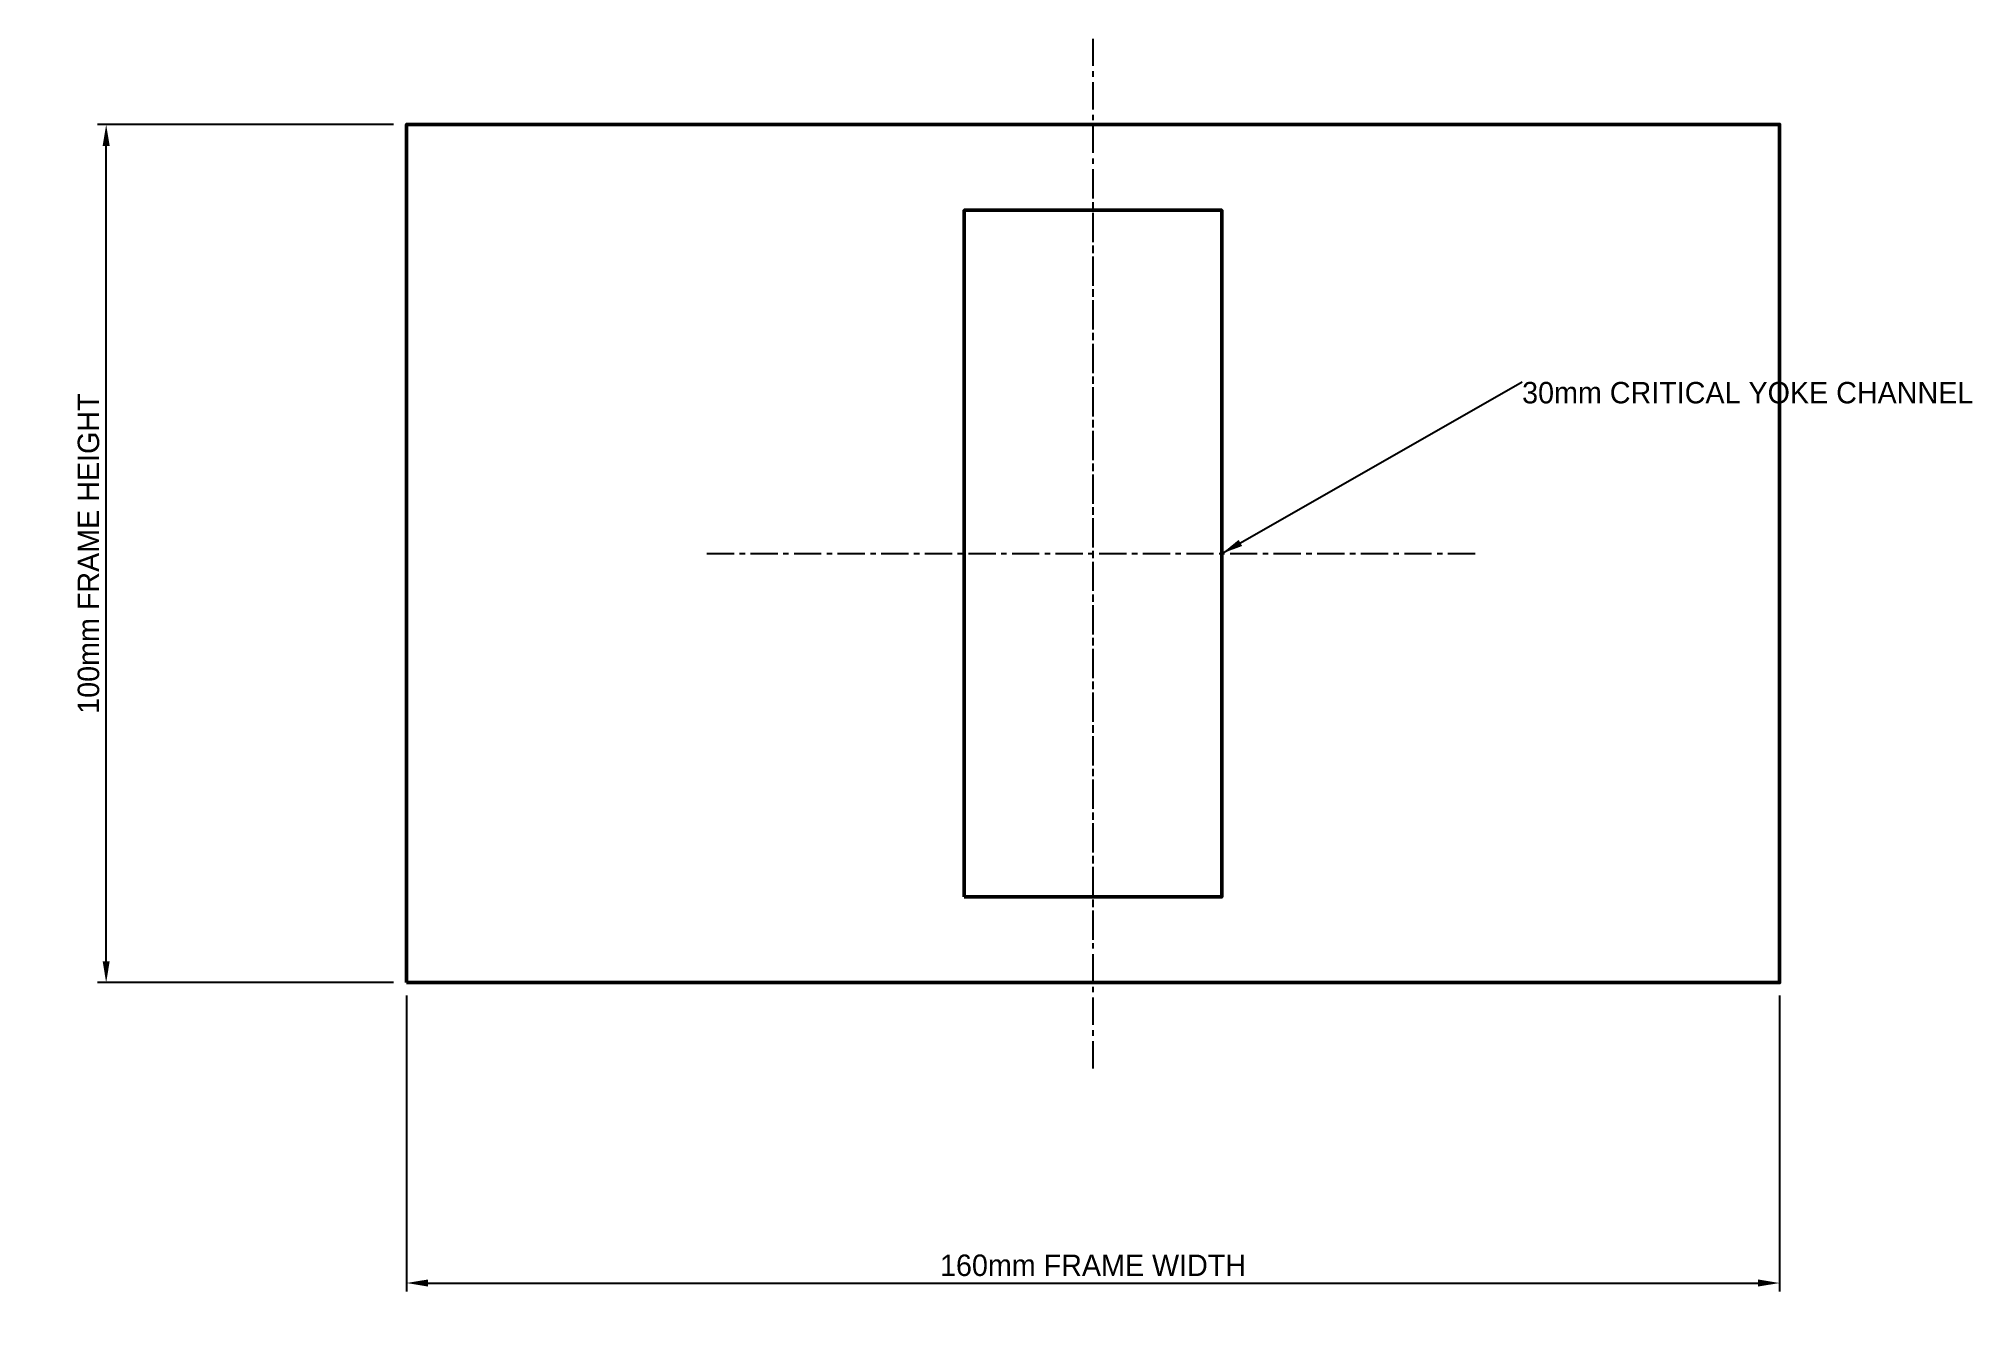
# Model space of a CAD drawing. Header units: metres. Extents: x 57 to 282, y 61 to 210.
import ezdxf

# ---------------------------------------------------------------- set-up
doc = ezdxf.new("R2010")
doc.units = ezdxf.units.M
doc.linetypes.add('CENTER', pattern=[5.08, 3.175, -0.635, 0.635, -0.635])
for name, color, linetype, lineweight in [('CENTERLINES', 7, 'CENTER', 25), ('DIMENSIONS', 7, 'Continuous', 25), ('GEOMETRY', 7, 'Continuous', 50)]:
    doc.layers.add(name, color=color, linetype=linetype, lineweight=lineweight)
doc.dimstyles.new('ENGINEERING_STYLE', dxfattribs={"dimtxt": 2.5, "dimasz": 2.5, "dimexe": 1, "dimexo": 1.5, "dimgap": 0.8, "dimtad": 1, "dimcen": 2.5, "dimazin": 3, "dimtfac": 1, "dimtmove": 0, "dimatfit": 3, "dimtfill": 1})

msp = doc.modelspace()

# ---------------------------------------------------------------- linework, layer by layer
at = {"layer": 'CENTERLINES'}
for p, q in [((180, 90), (180, 210)), ((180, 105), (180, 195)), ((135, 150), (225, 150))]:
    msp.add_line(p, q, dxfattribs=at)
at = {"layer": 'GEOMETRY'}
for points in [[(100, 100), (260, 100), (260, 200), (100, 200)], [(165, 110), (195, 110), (195, 190), (165, 190)]]:
    msp.add_lwpolyline(points, close=True, dxfattribs=at)

# ---------------------------------------------------------------- texts
at = {"layer": 'DIMENSIONS', "insert": (230, 170), "char_height": 2.5, "attachment_point": 1}
msp.add_mtext('30mm CRITICAL YOKE CHANNEL', dxfattribs=at)

# ---------------------------------------------------------------- leaders
at = {"layer": 'DIMENSIONS'}
msp.add_leader([(195, 150), (230, 170)], dimstyle='ENGINEERING_STYLE', dxfattribs=at)

# ---------------------------------------------------------------- next in the draw order: dimensions: what is measured, and where the dimension line sits
msp.add_linear_dim(base=(100, 65), p1=(100, 100), p2=(260, 100), text='160mm FRAME WIDTH', dimstyle='ENGINEERING_STYLE', dxfattribs=at).render()

# ---------------------------------------------------------------- next in the draw order: dimensions: what is measured, and where the dimension line sits
msp.add_linear_dim(base=(65, 100), p1=(100, 100), p2=(100, 200), angle=90, text='100mm FRAME HEIGHT', dimstyle='ENGINEERING_STYLE', dxfattribs=at).render()

doc.saveas('drawing.dxf')
